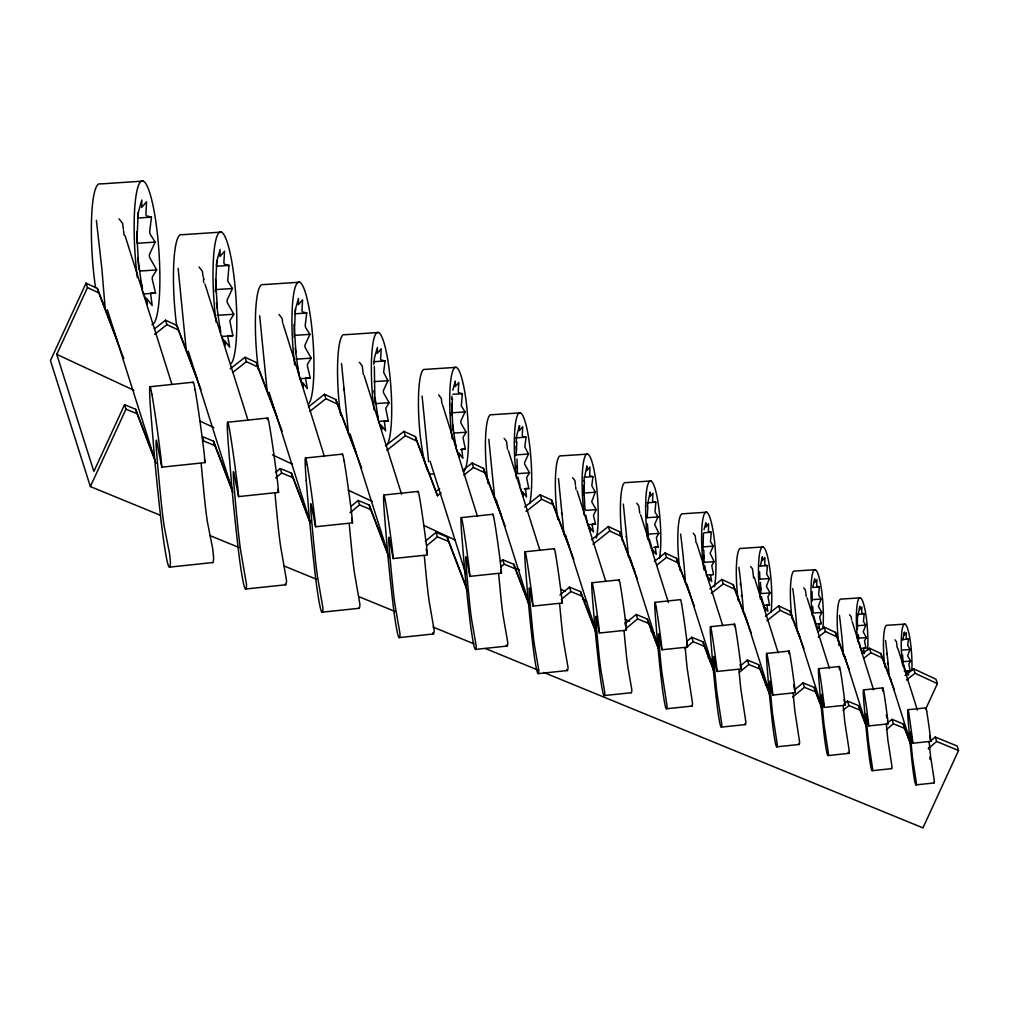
<?xml version="1.0" encoding="UTF-8"?>
<svg xmlns="http://www.w3.org/2000/svg" width="1009" height="1009" viewBox="0 0 1009 1009"><rect width="100%" height="100%" fill="white"/><g stroke="black" fill="none" stroke-linecap="round" stroke-linejoin="round"><path stroke-width="1.5" d="M138.725 269.189L136.745 231.603M374.957 403.02L374.339 366.418M453.079 430.666L451.49 403.499M517.415 472.83L517.012 459.095M584.98 509.646L583.707 485.405M704.131 562.845L703.841 550.321M760.836 592.573L760.521 582.407M813.153 613.485L812.712 606.459M858.47 634.711L858.533 639.592M903.131 661.992L902.525 654.664M143.354 293.972L155.575 293.165L152.245 279.19L152.346 277.021L156.66 269.933L149.471 257.207L149.332 254.722L155.159 242.097L150.013 233.886L149.673 231.54L151.476 217.137L146.33 215.787L145.876 214.349L146.595 201.724L141.664 207.488L141.828 199.996L138.17 212.823L136.883 242.98M222.182 336.426L232.839 335.72L229.85 320.786L233.836 314.24L227.189 302.473L227.063 300.178L232.448 288.511L227.693 280.906L229.043 265.417L224.288 264.181L223.872 262.844L224.528 251.178L219.975 256.5L220.126 249.576L216.746 261.432L215.396 291.689M299.597 378.716L310.255 378.009L307.417 366.065L307.505 364.211L311.188 358.157L305.046 347.273L304.932 345.154L309.902 334.357L305.513 327.332L305.21 325.339L306.749 313.017L302.359 311.869L301.968 310.633L302.586 299.85L298.374 304.781L298.513 298.361L295.385 309.334L294.136 337.296M452.448 398.706L451.502 415.456M516.116 455.627L516.873 441.841M584.476 480.952L583.681 495.091M647.854 506.291L647.223 517.819M812.081 591.665L812.195 601.036M702.932 549.93L703.462 533.635M759.865 579.305L759.6 571.712M229.472 429.468A53.792 2.068 84 0 0 228.475 446.495L231.212 479.704A84.176 3.241 84 0 0 234.454 514.149A104.394 4.023 84 0 0 237.733 544.381A42.946 1.652 84 0 0 240.621 566.856A84.466 3.254 84 0 0 244.128 585.901A150.745 5.802 84 0 0 246.574 584.716L240.798 551.406A24.847 0.959 84 0 1 238.137 529.801A109.565 4.213 84 0 1 234.151 487.435A29.854 1.148 84 0 1 233.722 471.972L238.591 496.592L278.547 492.367L277.752 483.513A145.422 5.6 84 0 0 269.416 425.13A53.792 2.068 84 0 0 267.284 419.605M344.082 460.672A134.449 5.171 84 0 1 351.788 514.666L352.519 522.851L315.59 526.748L314.858 518.563A134.449 5.171 84 0 0 307.14 464.569M417.814 492.001A45.985 1.766 84 0 1 419.567 497.601A124.309 4.78 84 0 1 426.693 547.395L427.362 554.975L393.22 558.57L392.539 551.002A124.309 4.78 84 0 0 385.413 501.095M469.929 576.328L469.286 569.366A114.938 4.427 84 0 0 462.69 523.217A42.517 1.64 84 0 0 461.908 536.775L464.077 563.022A66.518 2.56 84 0 0 466.637 590.24A82.498 3.178 84 0 0 469.223 614.14A33.94 1.312 84 0 0 471.518 631.886A66.758 2.573 84 0 0 474.28 646.946A119.138 4.591 84 0 0 476.21 646.012L471.644 619.69A19.638 0.757 84 0 1 469.551 602.613A86.585 3.33 84 0 1 466.398 569.126A23.585 0.908 84 0 1 466.057 556.918L469.904 576.366L501.486 573.036L500.855 566.036A114.938 4.427 84 0 0 494.259 519.887A42.517 1.64 84 0 0 492.644 514.817M533.029 606.068L532.437 599.623A106.26 4.086 84 0 0 526.332 556.955A39.301 1.513 84 0 0 525.626 569.505L527.619 593.759A61.499 2.371 84 0 0 529.99 618.933A76.28 2.939 84 0 0 532.386 641.018A31.38 1.211 84 0 0 534.493 657.439A61.713 2.371 84 0 0 537.053 671.351A110.145 4.238 84 0 0 538.844 670.493L534.619 646.151A18.162 0.694 84 0 1 532.676 630.36A80.052 3.077 84 0 1 529.775 599.409A21.807 0.845 84 0 1 529.46 588.121L533.017 606.094L562.202 603.016L561.622 596.546A106.26 4.086 84 0 0 555.53 553.878M599.434 633.009L598.879 627.043A98.39 3.784 84 0 0 593.242 587.541A36.387 1.4 84 0 0 592.573 599.157L594.427 621.62A56.945 2.195 84 0 0 596.622 644.928A70.63 2.724 84 0 0 598.841 665.372A29.059 1.123 84 0 0 600.796 680.571A57.147 2.195 84 0 0 603.155 693.46A101.985 3.922 84 0 0 604.82 692.666L600.91 670.127A16.812 0.643 84 0 1 599.106 655.509A74.124 2.85 84 0 1 596.42 626.841A20.193 0.782 84 0 1 596.13 616.385L599.422 633.034L626.45 630.184L625.908 624.193A98.39 3.784 84 0 0 620.27 584.69A36.387 1.4 84 0 0 618.832 580.957M681.617 604.164A92.815 3.569 84 0 1 686.952 641.434L687.457 647.084L661.954 649.771L661.45 644.12A92.815 3.569 84 0 0 656.127 606.85M735.574 628.443A87.569 3.368 84 0 1 740.606 663.594L741.073 668.929L717.021 671.464L716.541 666.142A87.569 3.368 84 0 0 711.522 630.978M772.806 695.05L772.339 690.106A81.439 3.141 84 0 0 767.672 657.414A30.119 1.16 84 0 0 767.117 667.025L768.656 685.615A47.133 1.816 84 0 0 770.472 704.9A58.459 2.245 84 0 0 772.301 721.839A24.052 0.921 84 0 0 773.928 734.413A47.297 1.816 84 0 0 775.883 745.083A84.415 3.254 84 0 0 777.258 744.415L772.528 713.666A61.347 2.359 84 0 1 770.296 689.942A16.712 0.643 84 0 1 770.056 681.289L772.78 695.075L795.155 692.704L794.714 687.747A81.439 3.141 84 0 0 790.047 655.055A30.119 1.16 84 0 0 788.836 653.592M824.315 707.41L823.886 702.819A75.738 2.913 84 0 0 819.535 672.41A28.012 1.072 84 0 0 819.031 681.34L820.456 698.644A43.841 1.69 84 0 0 822.133 716.579A54.372 2.094 84 0 0 823.849 732.32A22.362 0.858 84 0 0 825.349 744.024A43.992 1.69 84 0 0 827.178 753.937A78.5 3.027 84 0 0 828.452 753.319L824.063 724.727A57.059 2.195 84 0 1 821.982 702.668L821.616 694.444L824.29 707.435L845.101 705.228M845.113 705.215L844.684 700.624A75.738 2.913 84 0 0 840.346 670.216M868.762 725.9L868.358 721.637A70.441 2.712 84 0 0 864.322 693.36A26.057 1.009 84 0 0 863.843 701.671L865.167 717.752A40.764 1.564 84 0 0 866.731 734.426A50.564 1.942 84 0 0 868.32 749.069A20.798 0.795 84 0 0 869.72 759.954A40.915 1.577 84 0 0 871.423 769.173A73.014 2.813 84 0 0 872.608 768.606L868.522 742.006A53.061 2.043 84 0 1 866.592 721.485L866.252 713.855L868.749 725.925L888.097 723.882L887.504 720.905M888.109 723.869L887.706 719.594A70.441 2.712 84 0 0 883.67 691.316A26.057 1.009 84 0 0 882.648 691.026M926.653 711.055A65.509 2.522 84 0 1 930.412 737.352L930.777 741.325L912.779 743.242L912.413 739.256A65.509 2.522 84 0 0 908.655 712.959M142.345 290.138L137.754 257.459M220.605 332.92L216.355 302.7M298.954 375.424L295.17 348.219M375.096 397.596L378.198 419.807M452.612 424.6L456.018 448.072M706.186 572.923L704.66 565.456M373.759 364.312L374.541 357.564L377.429 347.424L377.303 353.352L381.2 348.799L380.633 358.763L380.986 359.91L385.047 360.97L383.634 372.359L387.961 380.708L383.357 390.685L383.47 392.64L389.146 402.705L385.741 408.304L388.288 421.068L385.224 421.27M452.852 390.218L455.311 381.137L455.198 386.624L458.792 382.411L458.275 391.631L458.603 392.69L462.362 393.674L461.302 405.908L465.048 411.912L460.798 421.131L460.899 422.948L466.145 432.243L462.992 437.427L465.351 449.232L460.672 449.535M516.066 442.295L517.049 434.274L519.521 425.609L519.408 430.666L522.738 426.769L522.258 435.295L522.561 436.279L526.03 437.187L524.819 446.924L528.514 454.05L524.592 462.576L524.68 464.254L529.536 472.855L526.622 477.635L528.804 488.545L524.239 488.848M583.757 481.154L586.923 465.918L586.822 470.61L589.899 467.003L589.735 475.794L592.951 476.639L591.829 485.657L595.26 492.253L591.703 501.7L596.193 509.671L593.443 515.46L595.524 524.201L588.083 524.693M647.185 506.48L650.162 492.115L650.073 496.542L652.974 493.136L652.558 500.578L652.823 501.435L655.85 502.23L654.992 512.105L658.032 516.961L654.601 524.415L658.915 533.383L656.367 537.57L658.272 547.092L653.819 547.395M704.017 529.649L705.896 522.738L706.06 527.001L708.558 523.696L708.406 531.529L711.269 532.273L710.462 541.593L713.325 546.172L710.084 553.197L714.158 561.672L711.761 565.608L713.552 574.6L710.55 575.218L711.673 581.512L708.532 577.451L709.024 580.553L706.956 575.092M760.281 566.137L762.438 556.741L762.363 560.626L764.91 557.636L764.772 564.926L767.433 565.62L766.689 574.285L769.337 578.548L766.399 586.368L770.119 592.951L767.887 596.622L769.564 604.984L763.649 605.375M812.661 587.528L814.679 578.788L814.818 582.47L816.975 579.62L816.622 585.699L819.321 587.036L818.614 595.108L821.099 599.069L818.362 606.333L821.818 612.463L819.686 616.928L821.301 623.65L815.411 624.041M857.473 629.326L857.385 618.265L859.794 606.283L859.731 609.638L861.926 607.065L861.61 612.715L864.12 613.964L863.464 621.456L865.76 625.139L863.225 631.899L866.441 637.6L864.511 640.778L865.949 648.005L861.535 648.308M902.626 640.135L904.455 631.987L904.392 635.102L906.435 632.706L906.145 637.953L908.466 639.126L907.722 645.117L910.004 649.519L907.633 655.812L910.635 661.109L908.832 664.061L910.181 670.783L904.241 671.174M137.64 218.133L138.447 212.407M216.38 265.468L216.998 261.054M295.196 312.046L295.624 308.981M451.578 399.186L452.007 396.196M388.288 421.068L384.29 421.018L385.627 430.881L381.175 425.104L381.856 429.506L378.716 421.194M117.372 340.979L97.406 288.448L86.055 283.163L50.45 360.566L90.369 486.578L160.355 515.271M154.112 457.418L135.685 409.276L124.561 404.71L93.862 471.468L56.769 354.361L87.468 287.615L86.055 283.163M90.369 486.578L125.974 409.175L124.561 404.71M925.631 709.239L937.386 683.673L935.974 679.221L913.637 668.803L905.086 675.538M929.213 742.069L935.267 737.062L957.137 746.029L958.55 750.482L922.945 827.897L543.838 672.486M151.93 394.569A58.181 2.245 84 0 0 150.858 412.984L153.822 448.904A91.037 3.506 84 0 0 157.328 486.161A112.907 4.351 84 0 0 160.872 518.853A46.452 1.791 84 0 0 164 543.157A91.352 3.519 84 0 0 167.784 563.766A163.042 6.281 84 0 0 170.433 562.48L169.575 553.676L164.19 526.458A26.877 1.034 84 0 1 161.314 503.087A118.507 4.566 84 0 1 157 457.266A32.288 1.249 84 0 1 156.546 440.542L161.806 467.167L160.948 457.582A157.29 6.054 84 0 0 151.93 394.431M161.806 467.167L205.016 462.601L204.159 453.028A157.29 6.054 84 0 0 195.141 389.865M238.591 496.592L237.796 487.738A145.422 5.6 84 0 0 229.459 429.342M278.547 492.367L277.942 489.289M275.52 472.477L280.275 468.554L291.399 473.107L309.826 521.249M275.747 477.913L281.688 473.007L292.799 477.56L310.129 522.788M351.006 506.367L358.132 500.464L369.256 505.03L387.128 551.709M350.047 512.786L359.545 504.916L370.656 509.482L389.096 557.624M425.306 541.228L435.989 532.386L447.113 536.939L466.019 586.317M426.719 545.68L437.401 536.838L448.513 541.392L467.419 590.769M500.35 561.71L502.722 559.743L513.846 564.296L528.855 603.508M500.565 567.146L504.134 564.195L515.246 568.761L529.157 605.059M559.957 594.957L569.454 587.099L580.579 591.652L595.033 629.414M561.37 599.409L570.867 591.551L581.991 596.117L595.89 632.416M625.504 623.297L636.187 614.456L647.311 619.022L657.805 646.416M625.731 628.733L637.6 618.908L648.724 623.474L658.108 647.992M687.053 641.182L691.796 637.259L702.92 641.812L713.413 669.219M684.909 648.585L693.208 641.711L704.332 646.264L713.716 670.783M740.291 665.953L747.417 660.05L758.528 664.616L769.022 692.01M739.332 672.372L748.817 664.502L759.941 669.068L770.435 696.475M794.714 689.727L803.025 682.853L814.149 687.406L821.238 705.947M792.569 697.131L804.438 687.306L815.549 691.859L821.566 707.549M843.953 704.042L847.51 701.091L858.634 705.644L865.735 724.185M842.994 710.462L848.922 705.543L860.046 710.109L866.05 725.786M886.066 724.235L892.006 719.329L903.118 723.882L910.282 742.586M886.293 729.684L893.406 723.781L904.531 728.347L910.597 744.163M928.204 748.527L936.667 741.514L958.55 750.482M154.427 328.921L165.539 320.194L176.89 325.491L196.843 378.022M154.604 334.345L166.939 324.646L178.303 329.943L201.031 389.764M230.203 368.865L245.01 357.236L256.362 362.521L277.437 417.966M232.852 372.346L246.423 361.689L257.774 366.973L282.167 431.184M308.451 406.867L324.494 394.267L335.846 399.564L356.354 453.546M309.864 411.319L325.894 398.719L337.258 404.016L361.651 468.214M385.463 445.839L403.966 431.31L415.317 436.594L437.528 495.772L441.122 492.947M386.876 450.291L405.378 435.762L416.73 441.047L437.528 495.772M436.115 491.307L439.71 488.482M462.5 470.585L472.086 463.055L483.45 468.34L501.498 515.864M463.913 475.037L473.498 467.508L484.85 472.792L505.105 526.067M524.63 507.048L540.219 494.801L551.57 500.086L569.076 546.159M526.03 511.5L541.631 499.253L552.982 504.538L573.768 559.263M591.551 539.727L608.339 526.534L619.69 531.831L634.661 571.233M592.964 544.179L609.751 530.999L621.103 536.284L637.183 578.598M654.311 561.471L665.108 552.995L676.459 558.28L689.765 593.305M656.922 564.99L666.52 557.447L677.871 562.745L694.507 606.51M709.882 588.865L721.876 579.443L733.228 584.741L747.644 622.679M711.295 593.33L723.289 583.908L734.64 589.193L751.276 632.971M765.453 616.272L778.645 605.904L789.997 611.189L800.314 638.319M766.865 620.724L780.058 610.357L791.409 615.654L803.883 648.484M818.072 631.773L824.063 627.068L835.414 632.353L845.719 659.482M818.274 637.171L825.476 631.52L836.827 636.818L849.301 669.648M862.279 653.882L869.481 648.232L880.832 653.517L890.67 679.398M863.691 658.335L870.893 652.684L882.244 657.982L894.264 689.601M906.486 679.99L915.049 673.268L937.386 683.673M150.013 386.75L193.223 382.184M227.693 422.241L267.65 418.016M305.513 458.01L342.442 454.113M383.899 495.015L418.054 491.421M461.29 517.604L492.871 514.275M169.537 567.121L212.748 562.555M525.046 551.772L554.244 548.694M245.742 589.004L285.686 584.791M592.043 582.735L619.072 579.885M322.186 612.186L359.128 608.288M654.992 602.323L680.495 599.623M399.324 637.574L433.479 633.967M475.554 649.405L507.136 646.063M710.462 626.703L734.514 624.167M538.238 673.621L567.424 670.544M766.676 653.441L789.051 651.07M818.614 668.715L839.425 666.508M604.252 695.567L631.281 692.716M666.508 708.759L692.01 706.073M863.464 689.916L882.812 687.873M721.321 727.111L745.386 724.576M907.86 709.756L925.858 707.851M776.791 746.824L799.153 744.465M828.011 755.564L848.821 753.357M872.205 770.687L891.552 768.644M915.995 784.876L933.993 782.971M143.152 181.103L100.358 183.941A71.98 11.982 86.2 0 0 95.54 287.603M137.716 218.045L151.476 217.137M221.349 232.108L181.784 234.731A66.544 11.086 86.2 0 0 176.714 326.273M138.347 243.219L155.159 242.097M139.847 271.043L156.66 269.933M216.872 266.225L229.043 265.417M299.635 282.217L263.059 284.639A61.524 10.241 86.2 0 0 258.531 370.353M215.712 289.608L232.448 288.511M217.099 315.338L233.836 314.24M294.565 313.824L306.749 313.017M294.666 335.366L309.902 334.357M378.463 332.503L344.662 334.736A56.882 9.472 86.2 0 0 340.626 415.191M295.952 359.166L311.188 358.157M374.289 361.689L385.047 360.97M456.27 367.339L425.016 369.408A52.594 8.753 86.2 0 0 418.445 405.088A52.594 8.753 86.2 0 0 425.798 465.527M374.125 381.616L387.961 380.708M452.978 394.292L462.362 393.674M375.31 403.613L389.146 402.705M450.985 412.845L465.048 411.912M379.611 421.321L384.29 421.018M520.404 412.845L491.509 414.762A48.621 8.097 86.2 0 0 488.041 483.361M453.646 433.075L466.145 432.243M515.385 437.893L526.03 437.187M516.356 454.857L528.514 454.05M587.742 454.1L560.979 455.879A45.027 7.492 86.2 0 0 557.775 519.408M433.794 473.965L430.666 474.167A52.594 8.753 86.2 0 1 426.277 466.978M517.365 473.662L529.536 472.855M584.034 477.232L592.951 476.639M650.944 480.965L625.694 482.643A42.479 7.076 86.2 0 0 622.439 540.938M583.366 493.048L595.26 492.253M646.946 502.823L655.85 502.23M585.788 510.352L596.193 509.671M706.628 512.219L682.816 513.795A40.07 6.672 86.2 0 0 679.94 570.161M647.627 517.655L658.032 516.961M648.522 534.076L658.915 533.383M703.828 532.765L711.269 532.273M702.895 546.865L713.325 546.172M763.119 546.966L740.972 548.429A37.27 6.205 86.2 0 0 738.26 600.645M703.74 562.354L714.158 561.672M760.054 566.112L767.433 565.62M706.111 575.092L710.576 574.802M815.31 569.694L794.714 571.056A34.659 5.777 86.2 0 0 792.002 618.214M760.483 579.128L769.337 578.548M813.431 587.427L819.321 587.036M761.265 593.544L770.119 592.951M812.27 599.649L821.099 599.069M860.387 597.832L841.229 599.094A32.225 5.373 86.2 0 0 839.072 645.52M814.465 612.955L821.818 612.463M856.742 614.456L864.12 613.964M856.918 625.731L865.76 625.139M904.997 624.117L887.188 625.29A29.98 4.995 86.2 0 0 884.969 667.05M857.6 638.192L866.441 637.6M902.538 639.517L908.466 639.126M902.576 650.01L910.004 649.519M903.206 661.601L910.635 661.109M155.575 293.165L150.505 293.102L152.195 305.588L146.57 298.273L147.428 303.848L142.799 291.588M232.839 335.72L228.148 335.656L227.857 336.741L229.711 347.197L224.502 340.437L225.31 345.595L221.564 335.669M310.255 378.009L305.929 377.959L305.651 378.955L307.379 388.629L302.561 382.386L303.305 387.141L299.345 376.66M465.351 449.232L461.655 449.182L462.891 458.3L458.767 452.953L459.41 457.039L456.509 449.346M528.804 488.545L525.374 488.507L526.521 496.933L522.712 492.001L523.305 495.772L520.177 487.486M595.524 524.201L592.346 524.163L592.157 524.894L593.406 531.97L589.887 527.392L590.429 530.885L587.251 522.309L585.901 515.385M658.272 547.092L655.282 547.055L656.279 554.42L652.962 550.107L653.466 553.399L649.191 538.781M769.564 604.984L766.928 604.959L767.811 611.416L764.898 607.632L765.339 610.521L761.354 596.71M821.301 623.65L818.854 623.625L819.674 629.629L816.962 626.11L817.378 628.796L813.658 615.957M865.949 648.005L863.54 648.497L864.436 653.567L861.913 650.301L862.304 652.798L860.236 647.299M910.181 670.783L908.062 670.758L908.567 674.781M906.423 672.915L908.05 674.958M231.969 489.34L213.542 441.185L202.418 436.632L203.831 441.084L214.942 445.65L232.827 492.329M125.974 409.175L137.098 413.728L156.092 463.333M209.935 535.59L239.095 547.546M284.298 566.074L316.372 579.229M358.662 596.571L395.112 611.504M433.025 627.056L473.852 643.792M485.518 648.573L537.999 670.09M87.468 287.615L98.819 292.9L123.766 358.561M56.769 354.361L133.907 390.306M199.605 420.93L213.895 427.576M272.455 454.87L292.459 464.19M348.168 490.147L372.447 501.473M423.868 525.437L455.299 540.08M513.871 567.361L519.585 570.035M561.004 589.332L565.292 591.324M582.433 599.321L586.721 601.314M625.277 619.286L629.566 621.279M650.994 631.268L653.857 632.605M708.129 657.893L712.417 659.886M765.276 684.518L768.126 685.855M894.945 639.82L896.459 641.762L896.837 644.738A29.425 1.135 84 0 1 897.19 647.728M849.578 614.708L851.205 616.802L851.609 620.005M803.694 587.843L805.434 590.101L805.876 593.544A34.029 1.312 84 0 1 806.204 596.407M750.633 566.478L752.512 568.912L752.966 572.607A36.589 1.413 84 0 1 753.597 577.955M693.196 533.206L695.214 535.817L696.046 542.703M636.704 503.214L638.836 505.976L639.719 513.278M572.645 477.686L574.916 480.612L575.483 485.089M504.096 438.31L506.556 441.475L507.514 449.396M438.638 394.885L441.286 398.315L441.942 403.537M359.393 362.294L362.269 365.99L363.303 374.528M279.001 314.442L282.104 318.453L282.684 323.031M199.025 266.969L202.38 271.295L203.049 276.58M119.012 218.802L122.644 223.493L123.363 229.207M906.309 673.962L903.648 664.426M913.637 668.803L915.049 673.268M935.267 737.062L936.667 741.514M897.884 648.484L917.408 710.096M890.102 677.695L909.979 740.467M880.832 653.517L882.244 657.982M903.118 723.882L904.531 728.347M869.481 648.232L870.893 652.684M892.006 719.329L893.406 723.781M873.592 689.853L852.126 621.519M844.356 655.434L865.596 722.494M835.414 632.353L836.827 636.818M858.634 705.644L860.046 710.109M824.063 627.068L825.476 631.52M847.51 701.091L848.922 705.543M807.086 597.87L829.385 668.261M798.081 631.634L821.742 706.325M789.997 611.189L791.409 615.654M814.149 687.406L815.549 691.859M778.645 605.904L780.058 610.357M803.025 682.853L804.438 687.306M754.278 577.262L778.229 652.873M744.592 613.573L768.984 690.56M733.228 584.741L734.64 589.193M758.528 664.616L759.941 669.068M721.876 579.443L723.289 583.908M747.417 660.05L748.817 664.502M722.772 625.744L696.752 543.41M686.713 583.833L713.287 667.756M676.459 558.28L677.871 562.745M702.92 641.812L704.332 646.264M665.108 552.995L666.52 557.447M691.796 637.259L693.208 641.711M668.412 602.474L640.677 514.817M629.818 556.88L658.335 646.895M619.69 531.831L621.103 536.284M647.311 619.022L648.724 623.474M608.339 526.534L609.751 530.999M636.187 614.456L637.6 618.908M577.06 490.702L605.753 581.285M565.355 534.581L595.499 629.73M551.57 500.086L552.982 504.538M580.579 591.652L581.991 596.117M540.219 494.801L541.631 499.253M569.454 587.099L570.867 591.551M539.941 550.473L508.422 450.695M496.226 499.758L528.792 602.55M483.45 468.34L484.85 472.792M513.846 564.296L515.246 568.761M472.086 463.055L473.498 467.508M502.722 559.743L504.134 564.195M477.484 516.457L442.51 404.697M430.124 461.34L465.817 574.045M415.317 436.594L416.73 441.047M447.113 536.939L448.513 541.392M403.966 431.31L405.378 435.762M435.989 532.386L437.401 536.838M401.582 494.309L364.173 375.613M350.186 434.173L387.506 551.973M335.846 399.564L337.258 404.016M369.256 505.03L370.656 509.482M324.494 394.267L325.894 398.719M358.132 500.464L359.545 504.916M324.406 456.509L283.188 324.242M269.05 392.186L310.104 521.817M256.362 362.521L257.774 366.973M291.399 473.107L292.799 477.56M245.01 357.236L246.423 361.689M280.275 468.554L281.688 473.007M247.911 419.958L204.941 283.92M188.254 351.056L232.373 490.324M176.89 325.491L178.303 329.943M213.542 441.185L214.942 445.65M165.539 320.194L166.939 324.646M171.883 384.252L125.053 235.652M107.358 309.75L154.402 458.275M97.406 288.448L98.819 292.9M135.685 409.276L137.098 413.728M859.163 642.115L860.122 645.886M517.958 477.219L520.013 485.354M454.731 441.374L455.841 445.776M376.95 413.16L377.997 417.322M297.239 366.456L299.131 373.973M219.344 325.566L220.794 331.343M140.781 281.41L142.559 288.435M203.553 277.563L203.919 279.367M929.68 735.801L930.765 741.35M912.779 743.242L910.509 732.017L910.774 739.118A49.353 1.904 84 0 0 912.565 758.2L916.374 782.934A67.893 2.611 84 0 1 915.264 783.476A38.052 1.463 84 0 1 913.687 774.899A19.348 0.744 84 0 1 912.388 764.772A47.019 1.816 84 0 1 910.913 751.15A37.913 1.463 84 0 1 909.45 735.637L908.214 720.691A24.229 0.933 84 0 1 908.668 713.01M886.331 714.94L886.911 717.916M843.978 699.54L844.823 703.815M793.642 685.048L795.155 692.704M740.202 664.49L741.073 668.929M717.021 671.464L714.095 656.657A17.973 0.694 84 0 0 714.347 665.953A65.976 2.535 84 0 0 716.743 691.468L721.826 724.538A90.772 3.494 84 0 1 720.35 725.244A50.866 1.955 84 0 1 718.244 713.779A25.856 0.996 84 0 1 716.504 700.246A62.861 2.422 84 0 1 714.523 682.046A50.69 1.955 84 0 1 712.581 661.311L710.929 641.32A32.389 1.249 84 0 1 711.522 631.054M686.612 642.796L687.457 647.084M661.954 649.771L658.852 634.068A19.057 0.732 84 0 0 659.117 643.931A69.924 2.686 84 0 0 661.664 670.972L667.05 706.023A96.208 3.708 84 0 1 665.486 706.779A53.906 2.081 84 0 1 663.254 694.621A27.407 1.059 84 0 1 661.399 680.28A66.632 2.56 84 0 1 659.306 660.983A53.729 2.068 84 0 1 657.237 639L655.497 617.823A34.331 1.324 84 0 1 656.127 606.939M624.949 622.616L625.555 625.643M561.609 600.014L562.202 603.016M500.893 570.035L501.486 573.036M426.176 548.959L427.072 553.462M393.22 558.57L389.058 537.532A25.515 0.984 84 0 0 389.424 550.75A93.648 3.607 84 0 0 392.829 586.961A21.239 0.82 84 0 0 395.099 605.438L400.031 633.904A128.849 4.957 84 0 1 397.937 634.913A72.207 2.775 84 0 1 394.948 618.631A36.715 1.413 84 0 1 392.476 599.434A89.233 3.431 84 0 1 389.676 573.591A71.954 2.775 84 0 1 386.901 544.141L384.568 515.776M351.624 518.298L352.519 522.851M315.59 526.748L311.087 503.996A27.596 1.059 84 0 0 311.478 518.285A101.291 3.897 84 0 0 315.174 557.447A22.98 0.883 84 0 0 317.621 577.425L322.968 608.225A139.368 5.36 84 0 1 320.698 609.322A78.097 3.002 84 0 1 317.469 591.703A39.704 1.526 84 0 1 314.795 570.93A96.523 3.721 84 0 1 311.756 542.981A77.819 3.002 84 0 1 308.754 511.134L306.231 480.461M204.436 459.65L205.016 462.601M760.218 585.876L760.912 589.609M703.752 555.391L704.257 558.078M647.362 523.898L648.497 536.006M517.012 465.78L517.516 468.491M373.834 390.798L374.339 393.523M516.04 446.659L516.507 449.686M294.035 324.52L295.978 352.633M215.522 279.417L217.389 308.262M887.542 663.027L887.693 663.998M741.426 595.335L741.602 596.546M626.198 536.094L626.412 537.469M561.521 512.534L561.736 513.997M885.536 640.45L886.154 645.445A29.425 1.135 84 0 1 889.043 674.769M839.45 615.389L840.119 620.762A31.645 1.223 84 0 1 843.221 652.293L843.423 655.61M792.797 588.575L793.528 594.351A34.029 1.312 84 0 1 796.858 628.254L796.996 630.638M738.916 567.272L739.698 573.49A36.589 1.413 84 0 1 743.28 609.928L743.431 612.488M680.608 534.051L681.441 540.736A39.338 1.513 84 0 1 685.288 579.923L685.464 582.672M623.348 504.109L628.582 557.107M558.494 478.632L564.056 534.82M488.823 439.344L494.738 498.761M422.103 395.995L428.598 461.63M341.521 363.492L348.446 433.012M259.666 315.741L267.183 391.252M178.114 268.369L186.236 350.035M96.385 220.328L101.922 269.302L105.176 308.653M575.647 486.515L575.975 489.378M203.389 279.443L203.742 282.52M123.539 230.632L124.057 235.211M886.646 653.353L886.709 654.437M740.303 583.316L740.379 584.665M343.628 387.986L343.741 390.042M216.077 322.174A66.544 11.086 86.2 0 1 217.452 235.16A66.544 11.086 86.2 0 1 234.58 281.612A66.544 11.086 86.2 0 1 231.313 363.467M284.979 584.161A150.745 5.802 84 0 0 286.531 580.503L280.742 547.193A24.847 0.959 84 0 1 278.093 525.588A109.565 4.213 84 0 1 274.99 493.287M294.704 364.943A61.524 10.241 86.2 0 1 296.091 284.929A61.524 10.241 86.2 0 1 311.895 328.177A61.524 10.241 86.2 0 1 308.855 403.663M306.231 480.435A49.731 1.917 84 0 1 307.152 464.695M342.19 454.744A49.731 1.917 84 0 1 344.094 460.798M358.712 608.086A139.368 5.36 84 0 0 359.898 604.328L354.563 573.528A22.98 0.883 84 0 1 352.103 553.55A101.291 3.897 84 0 1 349.228 523.684M374.024 409.906A56.882 9.472 86.2 0 1 375.108 335.202A56.882 9.472 86.2 0 1 389.777 374.667A56.882 9.472 86.2 0 1 386.989 444.78M384.568 515.763A45.985 1.766 84 0 1 385.413 501.208M432.621 632.895A128.849 4.957 84 0 0 434.185 630.297L429.254 601.831A21.239 0.82 84 0 1 426.984 583.366A93.648 3.607 84 0 1 424.322 555.745M452.171 438.915A52.594 8.753 86.2 0 1 453.167 369.849A52.594 8.753 86.2 0 1 466.726 406.337A52.594 8.753 86.2 0 1 464.153 471.153M506.341 645.079A119.138 4.591 84 0 0 507.792 642.683L503.226 616.36A19.638 0.757 84 0 1 501.12 599.283A86.585 3.33 84 0 1 498.673 573.755M516.545 478.518A48.621 8.097 86.2 0 1 516.898 416.843A48.621 8.097 86.2 0 1 528.88 439.583A48.621 8.097 86.2 0 1 529.725 503.529M554.042 549.186A39.301 1.513 84 0 1 555.543 553.979M566.705 669.623A110.145 4.238 84 0 0 568.029 667.403L563.817 643.074A18.162 0.694 84 0 1 561.874 627.283A80.052 3.077 84 0 1 559.604 603.685M812.422 615.427A34.659 5.777 86.2 0 1 812.535 573.516A34.659 5.777 86.2 0 1 820.544 583.921A34.659 5.777 86.2 0 1 822.814 628.91M839.223 668.866A28.012 1.072 84 0 1 840.346 670.279M848.153 752.285A78.5 3.027 84 0 0 849.263 751.125L844.861 722.532A57.059 2.195 84 0 1 843.247 705.707M760.42 599.182A37.27 6.205 86.2 0 1 759.966 551.809A37.27 6.205 86.2 0 1 768.795 562.429A37.27 6.205 86.2 0 1 771.04 611.958M798.598 743.759A84.415 3.254 84 0 0 799.62 742.056L794.903 711.307A61.347 2.359 84 0 1 793.162 693.221M857.864 641.686A32.225 5.373 86.2 0 1 857.562 602.398A32.225 5.373 86.2 0 1 864.839 608.919A32.225 5.373 86.2 0 1 867.589 650.401M891.212 768.341A73.014 2.813 84 0 0 891.956 766.563L887.87 739.963A53.061 2.043 84 0 1 886.369 724.323M902.79 665.877A29.98 4.995 86.2 0 1 905.136 624.18A29.98 4.995 86.2 0 1 911.846 670.506M925.694 708.57A24.229 0.933 84 0 1 926.666 711.118M933.539 782.404A67.893 2.611 84 0 0 934.359 781.042L930.563 756.309A49.353 1.904 84 0 1 929.163 741.754M928.911 749.258A37.913 1.463 84 0 1 928.772 747.909M930.008 759.512A47.019 1.816 84 0 1 929.756 757.242M703.941 569.934A40.07 6.672 86.2 0 1 703.399 516.722A40.07 6.672 86.2 0 1 713.388 532.777A40.07 6.672 86.2 0 1 714.372 586.696M734.275 625.883A32.389 1.249 84 0 1 735.586 628.519M744.781 723.819A90.772 3.494 84 0 0 745.878 721.99L740.808 688.933A65.976 2.535 84 0 1 738.941 669.484M584.173 514.918A45.027 7.492 86.2 0 1 584.501 457.809A45.027 7.492 86.2 0 1 595.587 478.859A45.027 7.492 86.2 0 1 596.369 538.074M631.142 692.704A101.985 3.922 84 0 0 631.848 689.815L627.939 667.277A16.812 0.643 84 0 1 626.148 652.659A74.124 2.85 84 0 1 624.041 630.802M647.69 539.26A42.479 7.076 86.2 0 1 647.652 485.203A42.479 7.076 86.2 0 1 657.994 502.066A42.479 7.076 86.2 0 1 659.445 558.431M680.394 599.737A34.331 1.324 84 0 1 681.63 604.252M691.556 705.669A96.208 3.708 84 0 0 692.54 703.336L687.167 668.286A69.924 2.686 84 0 1 685.187 647.664M137.338 277.589A71.98 11.982 86.2 0 1 139.633 183.083A71.98 11.982 86.2 0 1 158.299 243.182A71.98 11.982 86.2 0 1 151.93 324.583M192.921 382.928A58.181 2.245 84 0 1 195.153 390.016M212.508 562.555A163.042 6.281 84 0 0 213.643 557.927L212.785 549.123L207.4 521.905A26.877 1.034 84 0 1 204.524 498.522A118.507 4.566 84 0 1 201.169 463.585"/></g></svg>
